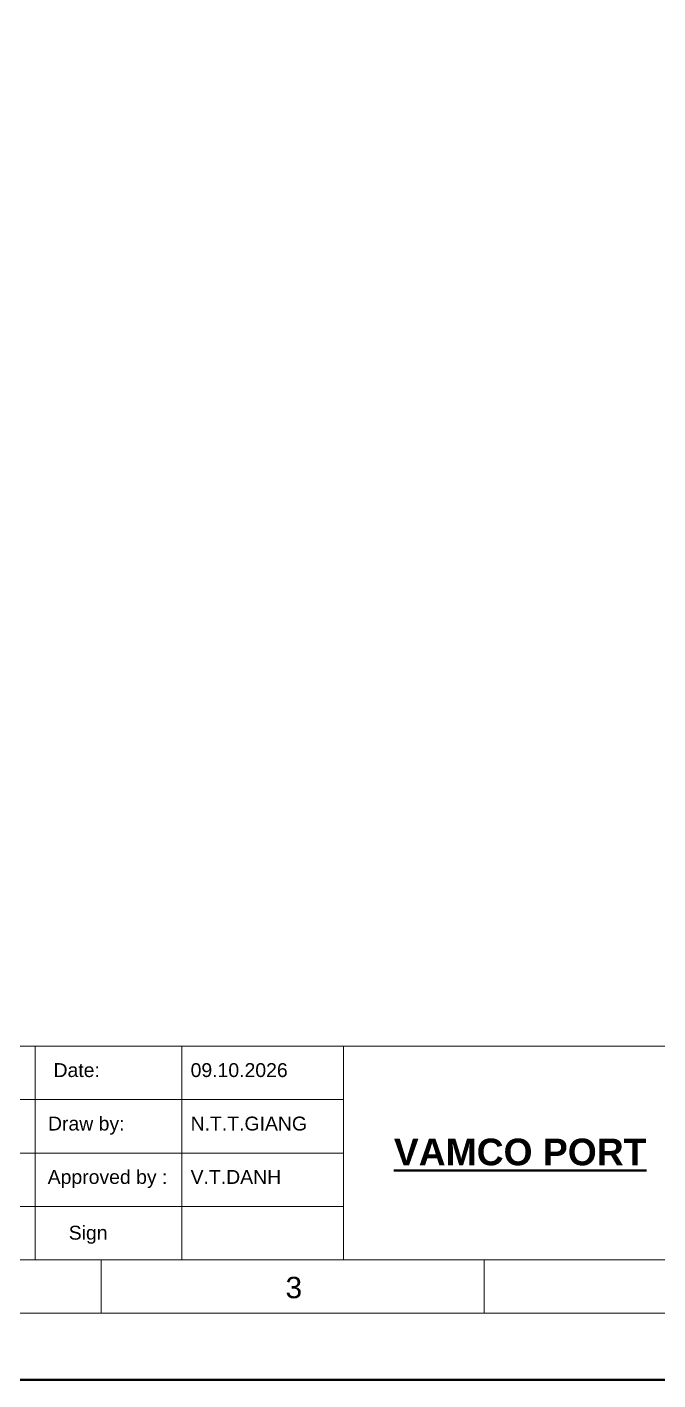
# Model space of a CAD drawing. Header units: millimetres. Extents: x 6750 to 121550, y -28210 to 66060.
# Drawn here: x 34873 to 36055, y 55665 to 58201 of the extents above; entities that cross this region are included whole.
import ezdxf

# ---------------------------------------------------------------- set-up
doc = ezdxf.new("R2010")
doc.units = ezdxf.units.MM
doc.layers.add('DN.1. NET LIEN MANH', color=7, linetype='Continuous', lineweight=40)
doc.styles.get("Standard").update_dxf_attribs({"font": 'arial.ttf'})

# ---------------------------------------------------------------- blocks, each defined once
blk = doc.blocks.new('asdklnakdad')
at = {"lineweight": 5}
for p, q in [((16311.43, 3143.03), (16694.55, 3143.03)), ((16398.97, 3116.33), (16398.97, 3143.03)), ((16417.32, 3116.33), (16417.32, 3143.03)), ((16437.51, 3116.33), (16437.51, 3143.03)), ((16311.43, 3136.36), (16437.51, 3136.36)), ((16311.43, 3129.68), (16437.51, 3129.68)), ((16311.43, 3123.01), (16437.51, 3123.01)), ((16311.43, 3116.33), (16694.55, 3116.33)), ((16407.21, 3116.33), (16407.21, 3109.66)), ((16407.21, 3109.66), (16407.21, 3116.33)), ((16455.1, 3116.33), (16455.1, 3109.66)), ((16455.1, 3109.66), (16455.1, 3116.33)), ((16292.99, 3101.33), (16712.99, 3101.33))]:
    blk.add_line(p, q, dxfattribs=at)
for points in [[(16304.75, 3109.66), (16304.75, 3389.99), (16701.22, 3389.99), (16701.22, 3109.66), (16304.75, 3109.66)], [(16311.43, 3116.33), (16311.43, 3383.32), (16694.55, 3383.32), (16694.55, 3116.33)], [(16481.15, 3143.03), (16437.51, 3143.03), (16437.51, 3116.33), (16481.15, 3116.33)]]:
    blk.add_lwpolyline(points, close=True, dxfattribs=at)
at = {"layer": 'DN.1. NET LIEN MANH'}
blk.add_lwpolyline([(16292.99, 3101.33), (16712.99, 3101.33), (16712.99, 3398.33), (16292.99, 3398.33)], close=True, dxfattribs=at)
at = {"lineweight": 5, "attachment_point": 1}
for s, insert, char_height, width in [('Date:', (16401.27, 3140.91), 1.735, 9.134), ('09.10.2026', (16418.4, 3140.91), 1.735, 27.6235), ('Draw by:', (16400.58, 3134.23), 1.735, 27.6235), ('N.T.T.GIANG', (16418.4, 3134.23), 1.7354, 27.6235), ('Approved by :', (16400.54, 3127.56), 1.7354, 27.6235), ('V.T.DANH', (16418.4, 3127.56), 1.735, 27.6235), ('Sign', (16403.17, 3120.59), 1.735, 27.6235), ('{\\fArial|b0|i0|c0|p34;3}', (16430.26, 3114.21), 2.6698, 8.4244)]:
    blk.add_mtext(s, dxfattribs=dict(at, insert=insert, char_height=char_height, width=width))
at = {"layer": 'DN.1. NET LIEN MANH', "insert": (16443.8, 3131.48), "char_height": 3.3333, "width": 31.9027, "attachment_point": 1}
blk.add_mtext('{\\fArial|b1|i0|c0|p34;\\LVAMCO PORT}', dxfattribs=at)

msp = doc.modelspace()

# ---------------------------------------------------------------- block references
at = {"layer": 'DN.1. NET LIEN MANH', "xscale": 15, "yscale": 15, "zscale": 15}
msp.add_blockref('asdklnakdad', (-211096.706, 9145.496), dxfattribs=at)

doc.saveas('drawing.dxf')
